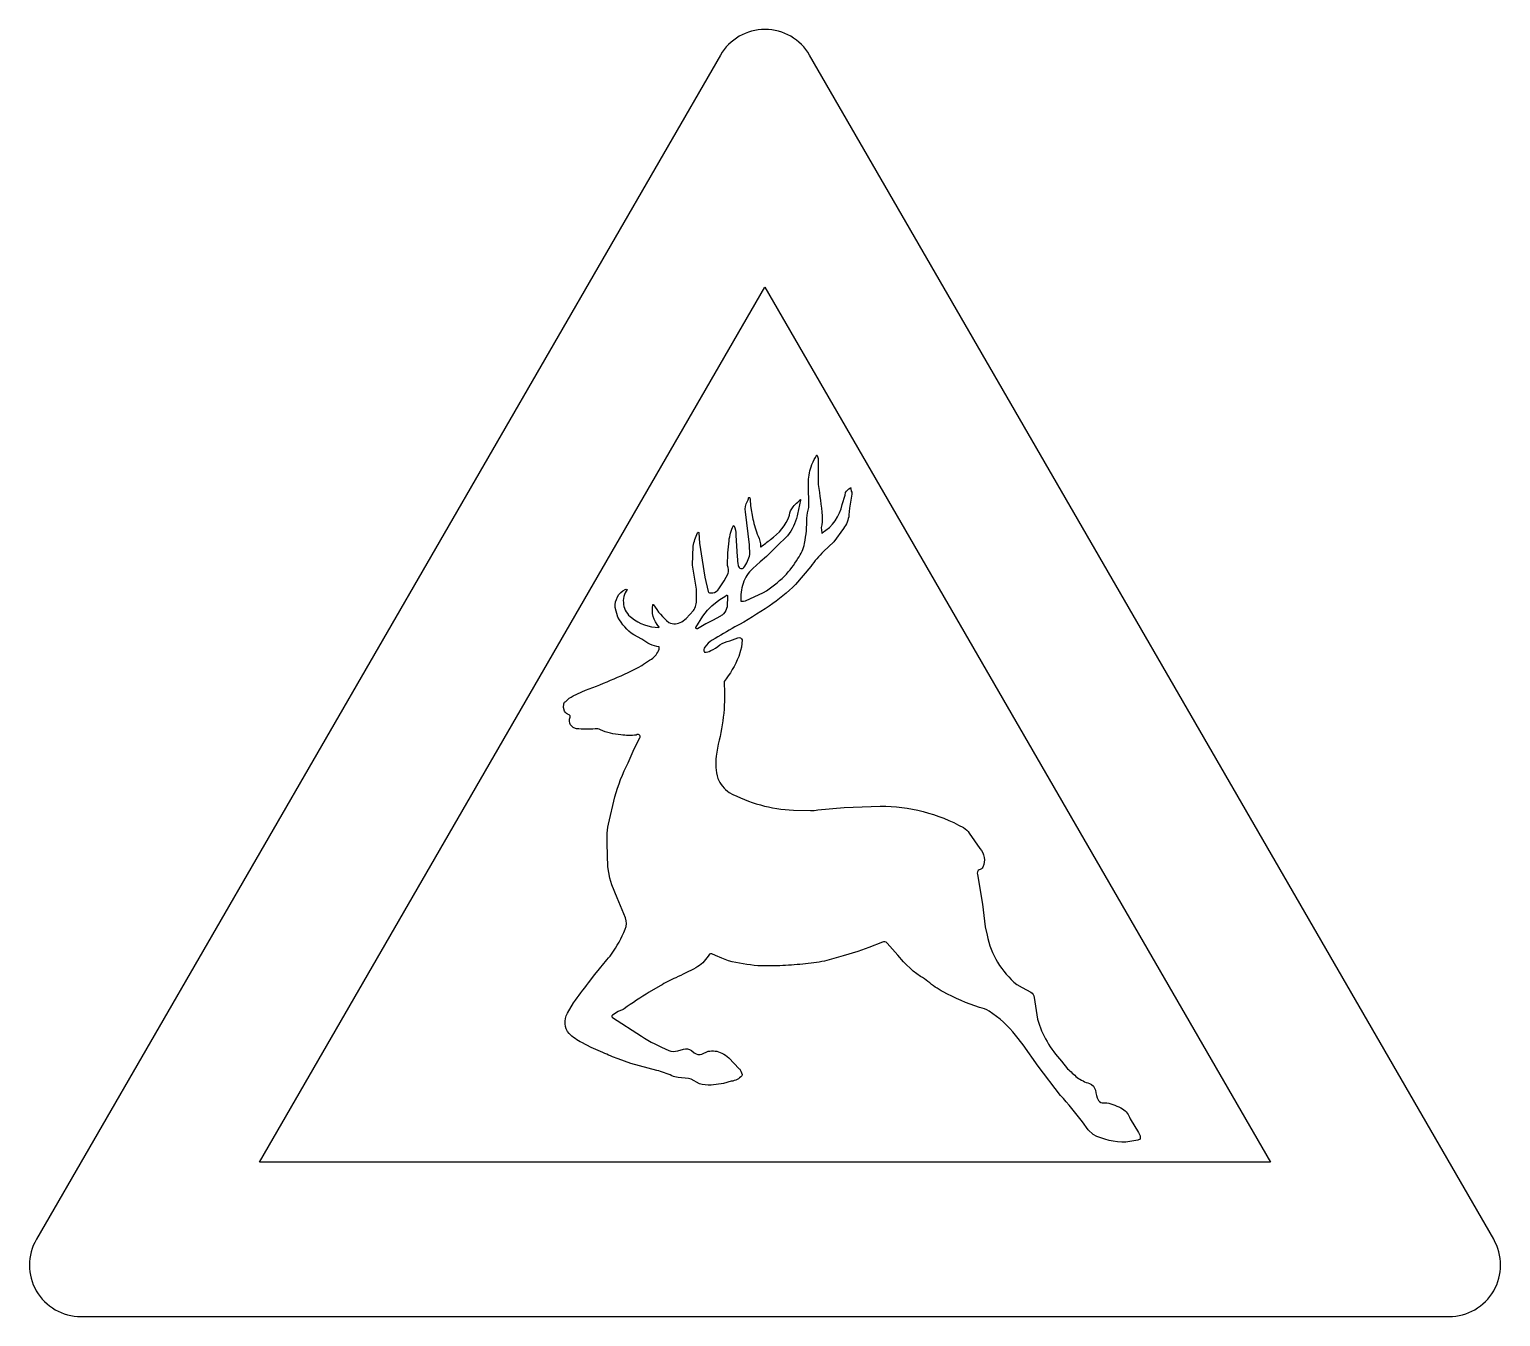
# Model space of a CAD drawing. Header units: metres. Extents: x 98.139 to 99.039, y 346.167 to 346.955.
import ezdxf

# ---------------------------------------------------------------- set-up
doc = ezdxf.new("R2010")
doc.units = ezdxf.units.M
doc.header["$LTSCALE"] = 0.1
doc.header["$MEASUREMENT"] = 0
doc.layers.get('0').update_dxf_attribs({"linetype": 'CONTINUOUS'})

msp = doc.modelspace()

# ---------------------------------------------------------------- linework, layer by layer
for points in [[(99.00738, 346.16684, 0.57735), (99.0347, 346.21415), (98.61624, 346.93895, 0.57735), (98.56161, 346.93895), (98.14315, 346.21415, 0.57735), (98.17046, 346.16684)], [(98.53428, 346.37426, 0.04005), (98.52478, 346.36929), (98.51815, 346.36537, 0.021202), (98.50268, 346.35522, -0.089368), (98.50059, 346.35422), (98.49916, 346.35354), (98.49557, 346.35133, 0.579255), (98.49561, 346.34997), (98.5133, 346.33851, 0.048503), (98.53002, 346.32979, 0.170048), (98.53563, 346.32953), (98.53898, 346.33049, -0.225339), (98.54391, 346.32967), (98.54566, 346.32824, 0.271778), (98.55038, 346.32751), (98.55414, 346.32921, -0.172952), (98.56257, 346.32812, -0.06949), (98.56679, 346.32518), (98.5732, 346.31855, -0.110598), (98.57407, 346.31713), (98.57488, 346.31506), (98.57482, 346.31418, -0.156303), (98.5683, 346.31085), (98.56361, 346.30947), (98.55593, 346.30844, -0.038543), (98.54881, 346.30928), (98.54376, 346.31215, 0.126858), (98.54213, 346.31259), (98.5357, 346.31324, -0.083868), (98.53197, 346.31426, 0.047308), (98.52268, 346.31754), (98.50677, 346.32182), (98.49913, 346.32461, -0.029763), (98.48978, 346.32849), (98.48257, 346.33165), (98.47688, 346.33458, -0.082978), (98.46902, 346.34005, -0.319637), (98.46809, 346.35247), (98.47181, 346.35899, -0.00795), (98.48099, 346.37109), (98.4848, 346.37629), (98.48766, 346.37963, -0.003856), (98.49503, 346.38868, 0.052484), (98.50339, 346.40394, 0.180284), (98.50367, 346.41085), (98.49854, 346.42326), (98.49532, 346.43112), (98.49402, 346.43516), (98.49275, 346.44214), (98.49239, 346.45649, -0.010872), (98.49238, 346.46103, -0.045245), (98.49316, 346.46818), (98.49702, 346.48501, -0.046723), (98.50516, 346.50588), (98.50894, 346.51439), (98.51234, 346.52112, 0.815837), (98.51019, 346.52282, -0.077495), (98.50077, 346.52301, -0.106752), (98.48821, 346.52606, 0.153727), (98.48512, 346.52651, -0.044329), (98.47352, 346.52666, -0.147321), (98.47164, 346.52745), (98.46999, 346.52899, -0.213353), (98.46971, 346.53375, 0.432693), (98.46903, 346.53514, -0.200001), (98.46627, 346.53744), (98.4656, 346.53966), (98.4658, 346.54198, -0.268553), (98.46705, 346.54336, -0.112058), (98.47161, 346.54671), (98.47918, 346.55028, 0.033482), (98.5135, 346.56532, -0.042916), (98.51825, 346.56856), (98.51949, 346.56919, 0.138423), (98.52422, 346.57535), (98.52418, 346.57671, -0.126286), (98.51351, 346.58156), (98.50859, 346.58416, -0.11635), (98.49893, 346.59488), (98.49733, 346.60088, -0.304628), (98.50338, 346.61199, -0.249662), (98.50466, 346.61198, 0.416095), (98.50732, 346.59465, 0.171421), (98.52391, 346.58873, 0.749761), (98.52402, 346.58911, -0.239148), (98.52031, 346.6026, -0.823473), (98.52079, 346.6026, 0.092195), (98.53007, 346.59164, 0.245474), (98.53798, 346.59211), (98.5407, 346.5942), (98.5451, 346.59894, 0.170954), (98.54695, 346.60595), (98.54708, 346.61201), (98.54462, 346.62678), (98.54498, 346.63837, -0.068616), (98.54762, 346.64662, -0.74414), (98.54853, 346.64648), (98.54879, 346.64031), (98.55206, 346.61937), (98.55417, 346.61069, 0.390391), (98.55547, 346.60983), (98.55694, 346.60976, 0.18932), (98.56073, 346.61232), (98.564, 346.61718), (98.56634, 346.62175, 0.142239), (98.56606, 346.62651), (98.56613, 346.63428), (98.56694, 346.64167, -0.084643), (98.56961, 346.65103, -0.635543), (98.56988, 346.65102, -0.103807), (98.57117, 346.64519), (98.57182, 346.63186, -0.008169), (98.57253, 346.62651, 0.326067), (98.57411, 346.62478, 0.250959), (98.57599, 346.62536, 0.118343), (98.57964, 346.63336), (98.5795, 346.63916), (98.57692, 346.65938, -0.158579), (98.57816, 346.66586, 0.086171), (98.57887, 346.66794, -0.765018), (98.57956, 346.66801), (98.57982, 346.66694), (98.58011, 346.66304), (98.58156, 346.65496, 0.058308), (98.5847, 346.64459, -0.088956), (98.58625, 346.63809, 0.672761), (98.58657, 346.63798, -0.008611), (98.5923, 346.6425, 0.148392), (98.60399, 346.6573, -0.158908), (98.60607, 346.66252, -0.052574), (98.60892, 346.6653), (98.61035, 346.66686, -0.885636), (98.61062, 346.66667), (98.60873, 346.65806), (98.60861, 346.65702, -0.104738), (98.60271, 346.64481), (98.59595, 346.63816, -0.037676), (98.5859, 346.62882), (98.58138, 346.62472, 0.132581), (98.57553, 346.61561, 0.086616), (98.57407, 346.60483), (98.57581, 346.60471), (98.57691, 346.60499), (98.58804, 346.61008, 0.066245), (98.60084, 346.62012, 0.061505), (98.60908, 346.63095, 0.128602), (98.61308, 346.6401, 0.060545), (98.61442, 346.65561, -0.049118), (98.61576, 346.66211), (98.61551, 346.67689, -0.085486), (98.61707, 346.68692, -0.061109), (98.61987, 346.69277), (98.62034, 346.69397, -0.691201), (98.62074, 346.69396), (98.62142, 346.69214), (98.62141, 346.67606, -0.026052), (98.62381, 346.65689, -0.066895), (98.62337, 346.64979), (98.62359, 346.64661, 0.75856), (98.62399, 346.64652, 0.198261), (98.63618, 346.66391), (98.63797, 346.66964), (98.63825, 346.67121, -0.129182), (98.64116, 346.67418, -0.879452), (98.64148, 346.67378, 0.125582), (98.64196, 346.67148), (98.64195, 346.67022), (98.64054, 346.66174), (98.64024, 346.6576, -0.148974), (98.63696, 346.64924), (98.6311, 346.64115), (98.62477, 346.63508, 0.045972), (98.61692, 346.62604), (98.60755, 346.61499, -0.050747), (98.59157, 346.60177, -0.020935), (98.57054, 346.58894, 0.010361), (98.55669, 346.58089, 0.098407), (98.55209, 346.57665, 0.288443), (98.55187, 346.57358, 0.147183), (98.55578, 346.57446, 0.065411), (98.56134, 346.57796, -0.078465), (98.56732, 346.58048), (98.57233, 346.58236, -0.443754), (98.57491, 346.58102), (98.57447, 346.57667), (98.574, 346.5746), (98.5729, 346.57081, -0.067218), (98.56384, 346.5555, -0.085548), (98.56025, 346.51723), (98.55907, 346.50979, 0.106241), (98.56013, 346.49624, 0.155235), (98.56705, 346.48768, 0.113266), (98.60633, 346.47679), (98.61685, 346.47665, 0.042356), (98.62121, 346.47696), (98.63741, 346.47839), (98.65942, 346.47924, -0.128054), (98.7103, 346.46614, -0.136863), (98.71382, 346.46267), (98.72039, 346.45329, -0.302772), (98.72222, 346.44203, -0.261964), (98.71991, 346.44034, 0.362704), (98.71887, 346.43743), (98.72208, 346.41924), (98.72359, 346.40531), (98.72474, 346.40041, 0.171642), (98.74297, 346.37013), (98.74623, 346.36818), (98.75147, 346.36546, -0.262317), (98.75369, 346.36207), (98.7556, 346.34884, 0.113164), (98.77026, 346.32325), (98.77396, 346.31857, -0.015247), (98.77982, 346.31321, 0.07301), (98.78742, 346.30948, -0.276517), (98.79105, 346.30536, 0.099682), (98.79292, 346.29918, 0.343104), (98.79611, 346.29776), (98.79809, 346.29774, -0.067846), (98.8077, 346.29405, -0.187984), (98.81224, 346.28795), (98.81751, 346.27949), (98.81845, 346.27748), (98.81835, 346.27537), (98.81709, 346.27474), (98.80974, 346.27352, -0.118356), (98.78964, 346.27824), (98.78664, 346.28109), (98.78316, 346.28596, 0.034641), (98.76965, 346.30218), (98.75602, 346.32009), (98.74687, 346.3331), (98.74219, 346.33901, 0.08801), (98.72608, 346.35377, 0.099223), (98.72019, 346.35603, -0.042606), (98.69789, 346.36566, -0.051463), (98.68862, 346.37193, 0.049441), (98.68411, 346.37502), (98.67957, 346.37832), (98.67372, 346.38406), (98.67023, 346.38812), (98.66369, 346.39547, 0.33122), (98.66073, 346.39608), (98.6524, 346.39276), (98.64562, 346.39034), (98.63681, 346.38769), (98.62537, 346.38447, -0.028182), (98.61208, 346.38256, -0.010762), (98.598, 346.38164, -0.019204), (98.58459, 346.38157, -0.040726), (98.56666, 346.38461), (98.56251, 346.38622), (98.55873, 346.38788), (98.55642, 346.38886, 0.272338), (98.55489, 346.38866), (98.55411, 346.38747, -0.132406), (98.54662, 346.38038, -0.017478)], [(98.54669, 346.58864), (98.55089, 346.59552), (98.55367, 346.59916), (98.55647, 346.60189), (98.5607, 346.60546), (98.56486, 346.60804), (98.56513, 346.60833, -0.658086), (98.56598, 346.60803), (98.56574, 346.60135, -0.113672), (98.56354, 346.59699, -0.125227), (98.56168, 346.59564), (98.5568, 346.59291), (98.55272, 346.59083), (98.54759, 346.58791, -0.682369)]]:
    msp.add_lwpolyline(points, format="xyb", close=True)
msp.add_lwpolyline([(98.89813, 346.26146), (98.27972, 346.26146), (98.58892, 346.79702)], close=True)

doc.saveas('drawing.dxf')
